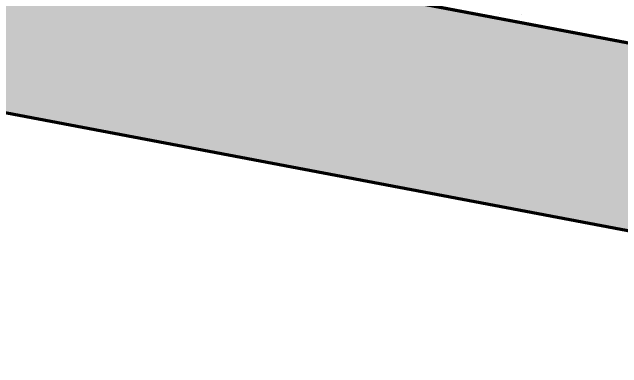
# Model space of a CAD drawing. Header units: millimetres. Extents: x 111 to 1506, y 14 to 566.
# Drawn here: x 227.11 to 233.72, y 87.4 to 91.26 of the extents above; entities that cross this region are included whole.
import ezdxf

# ---------------------------------------------------------------- set-up
doc = ezdxf.new("R2010")
doc.units = ezdxf.units.MM
doc.layers.add('ARBOLES', color=78, linetype='Continuous', lineweight=5)
doc.layers.add('G', color=254, linetype='Continuous', lineweight=5)

# ---------------------------------------------------------------- blocks, each defined once
blk = doc.blocks.new('E1E')
at = {"layer": 'ARBOLES', "ltscale": 0.2}
for p, q in [((95.5359, 59.5519), (95.5359, 59.5519)), ((95.2708, 59.4541), (95.2708, 59.4541))]:
    blk.add_line(p, q, dxfattribs=at)

msp = doc.modelspace()

# ---------------------------------------------------------------- hatches: boundary and pattern name
at = {"layer": 'G', "lineweight": 100, "ltscale": 1000}
h = msp.add_hatch(dxfattribs=at)
h.set_pattern_fill('AR-HBONE', color=256, scale=0.046, angle=-105.010678, style=0)
h.set_pattern_definition([(299.989322, (1759.44181, -290.11183), (0.251336119, -0.067395514), [0.552, -0.184]), (29.989322, (1759.53378, -290.2712), (0.251336119, -0.067395514), [0.552, -0.184])])
edge = h.paths.add_edge_path()
edge.add_line((245.14386, 88.77243), (288.23794, 78.57046))
edge.add_line((288.23794, 78.57046), (200.7159, 95.15598))
edge.add_line((200.7159, 95.15598), (201.10543, 97.11776))
edge.add_line((201.10543, 97.11776), (290.19297, 80.23558))

# ---------------------------------------------------------------- linework, layer by layer
msp.add_line((323.48801, 71.89054), (200.7159, 95.15598))
at = {"lineweight": 100, "ltscale": 1000}
for points in [[(223.55255, 102.95667), (232.44388, 130.49814), (239.49941, 128.13296), (242.89743, 131.13308), (261.65868, 109.92131), (247.00179, 100.37129), (245.10407, 88.77997), (220.48213, 93.44585), (232.44388, 130.49814)], [(290.19297, 80.23558), (290.19297, 80.23558), (203.07053, 96.74537)], [(291.49181, 77.95385), (286.84482, 78.83446), (200.7159, 95.15598)]]:
    msp.add_lwpolyline(points, dxfattribs=at)

# ---------------------------------------------------------------- block references
at = {"layer": 'ARBOLES', "color": 0, "xscale": 0.8310831642732954, "yscale": 0.8310831642732954, "zscale": 0.8310831642732954, "rotation": 157.9147716791316}
msp.add_blockref('E1E', (324.57561, 107.24945), dxfattribs=at)

doc.saveas('drawing.dxf')
